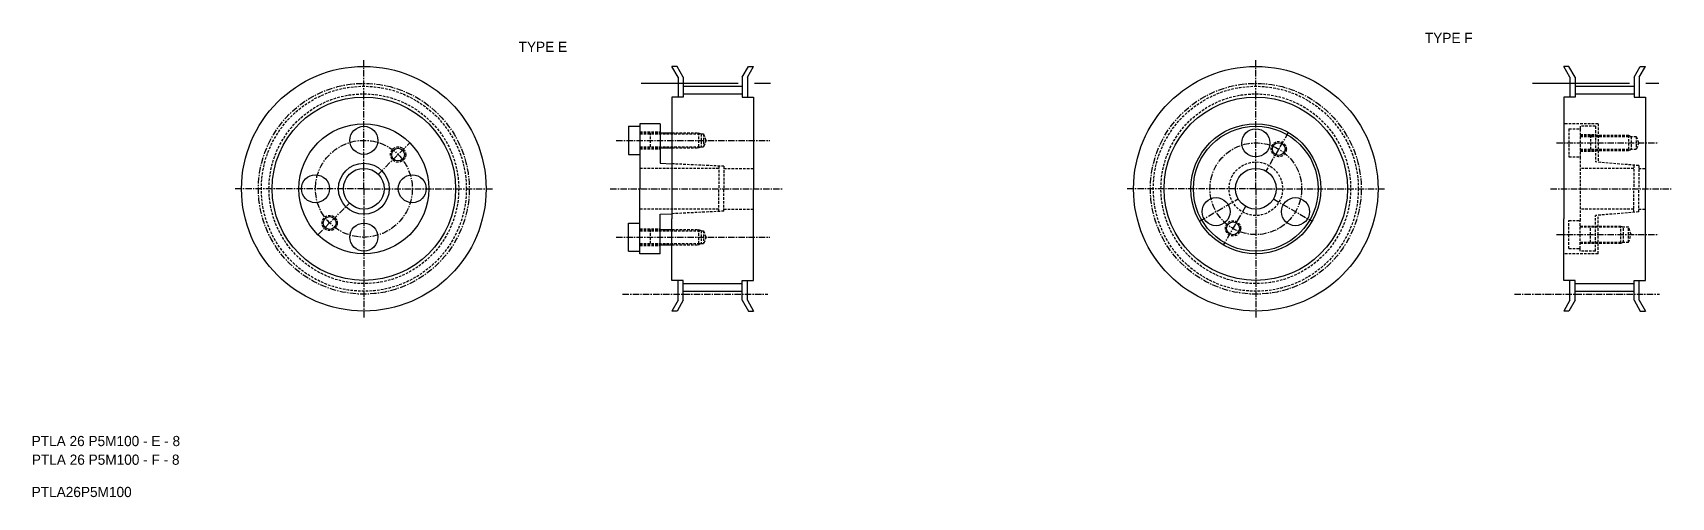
# Model space of a CAD drawing. Extents: x -229 to 92, y 896 to 1935.
# Drawn here: x -229.4 to 92.2, y 896 to 987.1 of the extents above; entities outside this region: 1.
import ezdxf

# ---------------------------------------------------------------- set-up
doc = ezdxf.new("R2010")
doc.units = 0
doc.header["$MEASUREMENT"] = 0
for name, pattern in [('CENTER', [2, 1.25, -0.25, 0.25, -0.25]), ('CENTER2', [28.575, 19.05, -3.175, 3.175, -3.175]), ('DASHED', [0.75, 0.5, -0.25])]:
    doc.linetypes.add(name, pattern=pattern)
doc.layers.get('0').update_dxf_attribs({"linetype": 'CONTINUOUS'})
doc.layers.add('CENTER', color=1, linetype='CENTER')

msp = doc.modelspace()

# ---------------------------------------------------------------- linework, layer by layer
at = {"color": 3, "linetype": 'DASHED'}
for p, q in [((-197.42, 1935.35), (-196.92, 1935.2)), ((77.85, 969.28), (71.14, 969.28)), ((72.14, 968.28), (74.35, 968.28)), ((72.14, 968.28), (72.14, 962.78)), ((77.35, 968.78), (74.35, 968.78)), ((74.35, 968.78), (74.35, 968.28)), ((74.35, 968.28), (74.35, 962.78)), ((77.35, 968.78), (77.35, 961.78)), ((77.85, 969.28), (77.85, 961.78)), ((-110.21, 967.68), (-106.21, 967.68)), ((-110.21, 967.53), (-106.21, 967.53)), ((-110.21, 967.28), (-97.71, 967.28)), ((-108.21, 967.53), (-108.21, 964.53)), ((-103.92, 967.53), (-98.71, 967.53)), ((-98.71, 967.53), (-98.71, 964.53)), ((-98.71, 967.53), (-98.21, 967.28)), ((-98.21, 967.28), (-98.21, 964.78)), ((-97.71, 967.28), (-97.72, 964.77)), ((-97.21, 966.03), (-97.72, 964.77)), ((-97.21, 966.03), (-97.71, 967.28)), ((74.35, 967.18), (77.35, 967.18)), ((74.35, 967.03), (83.85, 967.03)), ((74.35, 966.78), (85.35, 966.78)), ((76.35, 967.03), (76.35, 964.03)), ((83.85, 967.03), (83.85, 964.03)), ((83.85, 967.03), (84.35, 966.78)), ((84.35, 966.78), (84.35, 964.28)), ((85.35, 966.78), (85.35, 964.28)), ((85.35, 966.78), (85.85, 965.53)), ((85.85, 965.53), (85.35, 964.28)), ((-110.21, 964.78), (-97.72, 964.78)), ((-110.21, 964.53), (-106.21, 964.53)), ((-110.21, 964.38), (-106.21, 964.38)), ((-103.92, 964.53), (-98.71, 964.53)), ((-98.71, 964.53), (-98.21, 964.78)), ((72.14, 962.78), (74.35, 962.78)), ((74.35, 964.28), (85.35, 964.28)), ((74.35, 964.03), (83.85, 964.03)), ((74.35, 963.88), (77.35, 963.88)), ((74.35, 962.78), (74.35, 950.28)), ((85.85, 961.07), (77.35, 961.78)), ((83.85, 964.02), (84.35, 964.28)), ((-94.71, 960.53), (-110.21, 960.53)), ((-93.71, 960.93), (-103.92, 961.42)), ((-94.71, 960.98), (-94.71, 956.53)), ((-93.71, 960.93), (-93.71, 956.53)), ((-93.71, 960.53), (-87.92, 960.53)), ((84.85, 960.53), (74.35, 960.53)), ((84.85, 961.15), (84.85, 956.53)), ((85.85, 961.07), (85.85, 956.53)), ((85.85, 960.53), (87.14, 960.53)), ((-94.71, 952.07), (-94.71, 956.53)), ((-93.71, 952.12), (-93.71, 956.53)), ((84.85, 951.9), (84.85, 956.53)), ((85.85, 951.98), (85.85, 956.53)), ((-94.71, 952.53), (-110.21, 952.53)), ((-93.71, 952.12), (-103.92, 951.63)), ((-93.71, 952.53), (-87.92, 952.53)), ((84.85, 952.53), (74.35, 952.53)), ((85.85, 951.98), (77.35, 951.28)), ((85.85, 952.53), (87.14, 952.53)), ((72.14, 950.28), (74.35, 950.28)), ((72.14, 944.78), (72.14, 950.28)), ((74.35, 944.78), (74.35, 950.28)), ((74.35, 949.18), (82.35, 949.18)), ((74.35, 949.03), (83.85, 949.03)), ((76.35, 946.03), (76.35, 949.03)), ((77.35, 944.28), (77.35, 951.28)), ((77.85, 943.78), (77.85, 951.28)), ((82.35, 945.88), (82.35, 949.18)), ((82.35, 949.18), (82.85, 949.03)), ((82.85, 946.03), (82.85, 949.03)), ((84.35, 947.53), (83.85, 949.03)), ((83.85, 946.03), (83.85, 949.03)), ((-110.21, 948.68), (-106.21, 948.68)), ((-110.21, 948.53), (-106.21, 948.53)), ((-110.21, 948.28), (-97.71, 948.28)), ((-110.21, 945.78), (-97.72, 945.78)), ((-110.21, 945.53), (-106.21, 945.53)), ((-108.21, 948.53), (-108.21, 945.53)), ((-103.92, 948.53), (-98.71, 948.53)), ((-103.92, 945.53), (-98.71, 945.53)), ((-98.71, 948.53), (-98.71, 945.53)), ((-98.71, 948.53), (-98.21, 948.28)), ((-98.71, 945.53), (-98.21, 945.78)), ((-98.21, 948.28), (-98.21, 945.78)), ((-97.71, 948.28), (-97.72, 945.77)), ((-97.21, 947.03), (-97.72, 945.77)), ((-97.21, 947.03), (-97.71, 948.28)), ((74.35, 946.03), (83.85, 946.03)), ((74.35, 945.88), (82.35, 945.88)), ((82.35, 945.88), (82.85, 946.03)), ((83.85, 946.03), (84.35, 947.53)), ((-110.21, 945.38), (-106.21, 945.38)), ((77.85, 943.78), (71.14, 943.78)), ((72.14, 944.78), (74.35, 944.78)), ((74.35, 944.28), (74.35, 944.78)), ((77.35, 944.28), (74.35, 944.28))]:
    msp.add_line(p, q, dxfattribs=at)
at = {"color": 7, "linetype": 'Continuous'}
for p, q in [((-102.92, 980.53), (-103.92, 980.53)), ((-102.72, 978.4), (-103.92, 980.53)), ((-101.72, 978.4), (-102.92, 980.53)), ((-102.72, 978.4), (-102.72, 974.53)), ((-101.72, 978.4), (-101.72, 974.53)), ((-90.12, 978.4), (-88.92, 980.53)), ((-90.12, 978.4), (-90.12, 974.53)), ((-89.12, 978.4), (-87.92, 980.53)), ((-89.12, 978.4), (-89.12, 974.53)), ((-88.92, 980.53), (-87.92, 980.53)), ((72.14, 980.53), (71.14, 980.53)), ((72.34, 978.4), (71.14, 980.53)), ((73.34, 978.4), (72.14, 980.53)), ((72.34, 978.4), (72.34, 974.53)), ((73.34, 978.4), (73.34, 974.53)), ((84.94, 978.4), (86.14, 980.53)), ((84.94, 978.4), (84.94, 974.53)), ((85.94, 978.4), (87.14, 980.53)), ((85.94, 978.4), (85.94, 974.53)), ((86.14, 980.53), (87.14, 980.53)), ((-103.92, 974.53), (-103.92, 962.41)), ((-101.72, 974.53), (-103.92, 974.53)), ((-101.72, 976.65), (-90.12, 976.65)), ((-101.72, 975.15), (-90.12, 975.15)), ((-90.12, 974.53), (-89.12, 974.53)), ((-89.62, 974.53), (-87.92, 974.53)), ((-87.92, 974.53), (-87.92, 956.53)), ((71.14, 974.53), (71.14, 962.41)), ((73.34, 974.53), (71.14, 974.53)), ((73.34, 976.65), (84.94, 976.65)), ((73.34, 975.15), (84.94, 975.15)), ((84.94, 974.53), (85.94, 974.53)), ((85.44, 974.53), (87.14, 974.53)), ((87.14, 974.53), (87.14, 956.53)), ((-112.42, 968.78), (-110.21, 968.78)), ((-112.42, 968.78), (-112.42, 963.28)), ((-110.21, 969.28), (-110.21, 968.78)), ((-106.21, 969.28), (-110.21, 969.28)), ((-110.21, 968.78), (-110.21, 963.28)), ((-110.21, 968.78), (-110.21, 961.78)), ((-106.21, 969.28), (-106.21, 961.78)), ((-106.21, 969.28), (-106.21, 964.03)), ((-106.21, 967.53), (-103.92, 967.53)), ((-112.42, 963.28), (-110.21, 963.28)), ((-110.21, 961.78), (-110.21, 956.53)), ((-106.21, 964.53), (-103.92, 964.53)), ((-106.21, 964.03), (-106.21, 961.53)), ((-106.21, 961.53), (-103.92, 961.42)), ((-110.21, 951.28), (-110.21, 956.53)), ((-87.92, 938.53), (-87.92, 956.53)), ((87.14, 938.53), (87.14, 956.53)), ((-112.42, 949.78), (-110.21, 949.78)), ((-112.42, 944.28), (-112.42, 949.78)), ((-110.21, 944.28), (-110.21, 951.28)), ((-110.21, 944.28), (-110.21, 949.78)), ((-106.21, 951.53), (-103.92, 951.63)), ((-106.21, 949.03), (-106.21, 951.53)), ((-106.21, 943.78), (-106.21, 951.28)), ((-106.21, 943.78), (-106.21, 949.03)), ((-103.92, 938.53), (-103.92, 950.64)), ((71.14, 938.53), (71.14, 950.64)), ((-106.21, 948.53), (-103.92, 948.53)), ((-106.21, 945.53), (-103.92, 945.53)), ((-112.42, 944.28), (-110.21, 944.28)), ((-110.21, 943.78), (-110.21, 944.28)), ((-106.21, 943.78), (-110.21, 943.78)), ((-101.72, 938.53), (-103.92, 938.53)), ((-102.72, 934.66), (-102.72, 938.53)), ((-101.72, 934.66), (-101.72, 938.53)), ((-101.72, 937.91), (-90.12, 937.91)), ((-101.72, 936.41), (-90.12, 936.41)), ((-90.12, 934.66), (-90.12, 938.53)), ((-90.12, 938.53), (-89.12, 938.53)), ((-89.62, 938.53), (-87.92, 938.53)), ((-89.12, 934.66), (-89.12, 938.53)), ((73.34, 938.53), (71.14, 938.53)), ((72.34, 934.66), (72.34, 938.53)), ((73.34, 934.66), (73.34, 938.53)), ((73.34, 937.91), (84.94, 937.91)), ((73.34, 936.41), (84.94, 936.41)), ((84.94, 938.53), (85.94, 938.53)), ((84.94, 934.66), (84.94, 938.53)), ((85.44, 938.53), (87.14, 938.53)), ((85.94, 934.66), (85.94, 938.53)), ((-102.72, 934.66), (-103.92, 932.53)), ((-101.72, 934.66), (-102.92, 932.53)), ((-90.12, 934.66), (-88.92, 932.53)), ((-89.12, 934.66), (-87.92, 932.53)), ((72.34, 934.66), (71.14, 932.53)), ((73.34, 934.66), (72.14, 932.53)), ((84.94, 934.66), (86.14, 932.53)), ((85.94, 934.66), (87.14, 932.53)), ((-102.92, 932.53), (-103.92, 932.53)), ((-88.92, 932.53), (-87.92, 932.53)), ((72.14, 932.53), (71.14, 932.53)), ((86.14, 932.53), (87.14, 932.53))]:
    msp.add_line(p, q, dxfattribs=at)
at = {"color": 1, "linetype": 'CENTER2'}
for p, q in [((-109.97, 977.22), (-82.99, 977.22)), ((64.98, 977.22), (89.78, 977.22))]:
    msp.add_line(p, q, dxfattribs=at)
at = {"color": 1, "linetype": 'CENTER'}
for p, q in [((-161.56, 959.35), (-155.37, 965.54)), ((17.05, 967.57), (12.68, 959.99)), ((-173.4, 947.51), (-167.21, 953.7)), ((-0.36, 950.15), (7.21, 954.53)), ((8.68, 953.06), (4.3, 945.48)), ((14.14, 954.53), (21.72, 950.15))]:
    msp.add_line(p, q, dxfattribs=at)
for p, q in [((-103.92, 962.41), (-103.92, 950.64)), ((71.14, 962.41), (71.14, 950.64)), ((-103.92, 961.42), (-103.92, 951.63)), ((71.14, 961.42), (71.14, 951.63))]:
    msp.add_line(p, q)
for centre, radius in [((-164.39, 956.53), 24), ((10.68, 956.53), 24), ((-164.39, 956.53), 18), ((10.68, 956.53), 18), ((-164.39, 956.53), 12.75), ((-164.39, 966.03), 2.75), ((10.68, 956.53), 12.75), ((10.68, 956.53), 12.25), ((10.68, 965.53), 2.75), ((15.18, 964.32), 1.25), ((-157.67, 963.24), 1.25), ((-173.89, 956.53), 2.75), ((-164.39, 956.53), 4), ((-154.89, 956.53), 2.75), ((10.68, 956.53), 4), ((2.88, 952.03), 2.75), ((18.47, 952.03), 2.75), ((-171.1, 949.81), 1.25), ((-164.39, 947.03), 2.75), ((6.21, 948.76), 1.25)]:
    msp.add_circle(centre, radius)
at = {"color": 3, "linetype": 'DASHED'}
for centre, radius in [((-164.39, 956.53), 20.12), ((-164.39, 956.53), 18.62), ((10.68, 956.53), 20.12), ((10.68, 956.53), 18.62), ((15.18, 964.32), 1.5), ((-157.67, 963.24), 1.5), ((10.68, 956.53), 5.25), ((-171.1, 949.81), 1.5), ((6.21, 948.76), 1.5)]:
    msp.add_circle(centre, radius, dxfattribs=at)
at = {"color": 1, "linetype": 'CENTER'}
for centre, radius in [((-164.39, 956.53), 9.5), ((10.68, 956.53), 9)]:
    msp.add_circle(centre, radius, dxfattribs=at)
at = {"color": 3}
msp.add_circle((-164.39, 956.53), 5, dxfattribs=at)
at = {"layer": 'CENTER', "color": 1, "linetype": 'CENTER'}
for p, q in [((-164.39, 956.53), (-164.39, 982.03)), ((10.68, 956.53), (10.68, 982.03)), ((-114.87, 966.03), (-84.71, 966.03)), ((69.69, 965.53), (89.72, 965.53)), ((-164.39, 956.53), (-189.89, 956.53)), ((-164.39, 956.53), (-138.89, 956.53)), ((-164.39, 956.53), (-164.39, 931.03)), ((-116.03, 956.53), (-82.21, 956.53)), ((10.68, 956.53), (-14.82, 956.53)), ((10.68, 956.53), (10.68, 931.03)), ((10.68, 956.53), (36.18, 956.53)), ((68.53, 956.53), (92.22, 956.53)), ((-114.87, 947.03), (-84.71, 947.03)), ((69.69, 947.53), (89.72, 947.53)), ((-113.62, 935.84), (-85.12, 935.84)), ((61.44, 935.84), (89.94, 935.84))]:
    msp.add_line(p, q, dxfattribs=at)
for centre in [(-164.39, 956.53), (10.68, 956.53)]:
    msp.add_circle(centre, 20.69, dxfattribs=at)

# ---------------------------------------------------------------- texts
for s, p in [('TYPE E', (-134.01, 983.39)), ('TYPE F', (43.87, 985.14))]:
    msp.add_text(s, height=2).set_placement(p)
at = {"color": 7, "linetype": 'Continuous'}
for s, p in [('PTLA 26 P5M100 - E - 8', (-229.59, 906.01)), ('PTLA 26 P5M100 - F - 8', (-229.56, 902.35)), ('PTLA26P5M100', (-229.59, 896.01))]:
    msp.add_text(s, height=2, dxfattribs=at).set_placement(p)

doc.saveas('drawing.dxf')
